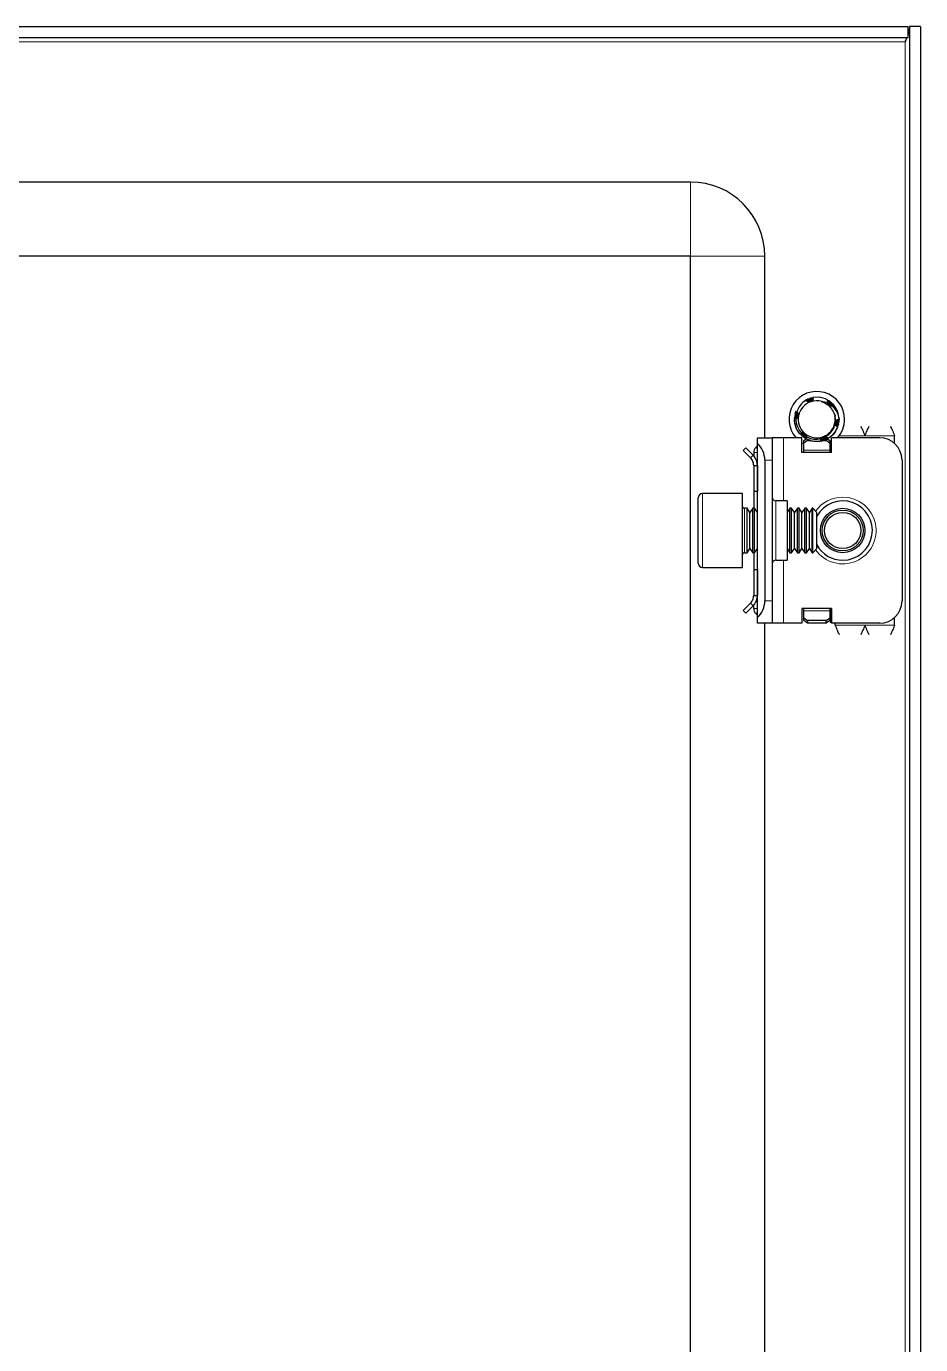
# Model space of a CAD drawing. Header units: millimetres. Extents: x 254 to 1192, y -979 to 1409.
# Drawn here: x 1071.4 to 1191.9, y 1116.2 to 1294 of the extents above; entities that cross this region are included whole.
import ezdxf

# ---------------------------------------------------------------- set-up
doc = ezdxf.new("R2010")
doc.units = ezdxf.units.MM

msp = doc.modelspace()

# ---------------------------------------------------------------- linework, layer by layer
at = {"color": 7, "linetype": 'Continuous', "lineweight": 25}
for p, q in [((947.63, 1294.05), (1190.23, 1294.05)), ((1190.23, 1292.55), (1190.23, 1294.05)), ((1191.93, 1294.05), (1190.43, 1294.05)), ((1190.43, 1294.05), (1190.43, -866.95)), ((1191.93, 1294.05), (1191.93, -866.95)), ((947.63, 1292.55), (1190.23, 1292.55)), ((1190.07, 1292.55), (1189.83, 1291.95)), ((1160.93, 1273.05), (976.93, 1273.05)), ((1160.93, 1263.05), (976.93, 1263.05)), ((1160.93, -835.95), (1160.93, 1263.05)), ((1170.93, 1238.55), (1170.93, 1263.05)), ((1176.31, 1243.57), (1176.51, 1243.69)), ((1176.48, 1243.68), (1176.44, 1243.65)), ((1176.49, 1243.61), (1176.44, 1243.65)), ((1176.48, 1243.68), (1176.71, 1243.76)), ((1176.67, 1243.77), (1176.62, 1243.75)), ((1176.86, 1243.85), (1176.81, 1243.83)), ((1177.05, 1243.92), (1177, 1243.9)), ((1177.24, 1243.97), (1177.19, 1243.96)), ((1178.13, 1244.04), (1177.38, 1243.97)), ((1179.63, 1243.52), (1179.58, 1243.55)), ((1179.79, 1243.4), (1179.75, 1243.43)), ((1179.95, 1243.27), (1179.91, 1243.3)), ((1180.09, 1243.13), (1180.06, 1243.16)), ((1180.09, 1243.13), (1180.21, 1242.99)), ((1180.2, 1243.01), (1180.19, 1243.02)), ((1174.93, 1241.14), (1174.96, 1241.4)), ((1174.93, 1240.94), (1174.96, 1241.18)), ((1174.93, 1241.14), (1174.93, 1241.09)), ((1174.95, 1241.35), (1174.94, 1241.3)), ((1174.97, 1241.55), (1174.97, 1241.5)), ((1175.01, 1241.75), (1175, 1241.71)), ((1175.01, 1241.75), (1175.09, 1241.99)), ((1175.07, 1241.94), (1175.05, 1241.9)), ((1180.22, 1241.92), (1180.39, 1241.51)), ((1174.93, 1240.94), (1174.93, 1240.89)), ((1174.95, 1240.74), (1174.95, 1240.69)), ((1174.97, 1240.55), (1174.98, 1240.5)), ((1175.01, 1240.36), (1175.02, 1240.32)), ((1175.06, 1240.19), (1175.07, 1240.14)), ((1175.12, 1240.01), (1175.12, 1240)), ((1180.7, 1239.93), (1180.6, 1239.74)), ((1180.71, 1239.93), (1180.61, 1239.75)), ((1180.77, 1240.07), (1180.78, 1240.11)), ((1180.82, 1240.25), (1180.83, 1240.29)), ((1180.92, 1240.85), (1180.86, 1240.54)), ((1180.87, 1240.44), (1180.88, 1240.49)), ((1180.9, 1240.65), (1180.91, 1240.7)), ((1180.92, 1240.85), (1180.93, 1240.9)), ((1180.93, 1241.05), (1180.93, 1241.05)), ((1169.93, 1238.55), (1171.93, 1238.55)), ((1169.93, 1237.78), (1169.93, 1238.55)), ((1169.93, 1214.31), (1169.93, 1237.78)), ((1171.93, 1238.55), (1171.93, 1235.55)), ((1173.43, 1238.55), (1171.93, 1238.55)), ((1175.93, 1238.55), (1173.43, 1238.55)), ((1175.7, 1239.04), (1175.73, 1239)), ((1175.84, 1238.9), (1175.87, 1238.87)), ((1175.93, 1236.55), (1175.93, 1238.55)), ((1176.18, 1237.73), (1175.93, 1237.88)), ((1176.15, 1238.63), (1175.94, 1238.82)), ((1175.99, 1238.76), (1176.03, 1238.73)), ((1176.15, 1238.63), (1176.19, 1238.6)), ((1176.18, 1238.17), (1176.52, 1238.41)), ((1176.68, 1238.17), (1176.18, 1237.82)), ((1176.18, 1237.82), (1176.18, 1238.17)), ((1176.18, 1236.9), (1176.18, 1237.82)), ((1176.32, 1238.52), (1176.36, 1238.49)), ((1176.5, 1238.41), (1176.36, 1238.53)), ((1176.5, 1238.41), (1176.5, 1238.52)), ((1176.5, 1238.41), (1176.54, 1238.39)), ((1176.68, 1238.17), (1177.08, 1238.17)), ((1177.03, 1238.23), (1176.82, 1238.26)), ((1177.03, 1238.19), (1176.83, 1238.29)), ((1176.85, 1238.25), (1176.9, 1238.23)), ((1177.03, 1238.19), (1177.08, 1238.17)), ((1177.21, 1238.14), (1177.25, 1238.13)), ((1178.53, 1238.11), (1178.57, 1238.12)), ((1178.77, 1238.17), (1179.18, 1238.17)), ((1179.68, 1237.82), (1179.18, 1238.17)), ((1179.27, 1238.46), (1179.68, 1238.17)), ((1179.68, 1238.17), (1179.68, 1237.82)), ((1179.68, 1237.82), (1179.68, 1236.9)), ((1179.93, 1237.88), (1179.73, 1237.76)), ((1179.73, 1237.76), (1179.73, 1236.55)), ((1179.93, 1236.55), (1179.93, 1238.55)), ((1186.43, 1238.55), (1179.93, 1238.55)), ((1180.17, 1239.12), (1180.05, 1238.93)), ((1188.43, 1237.78), (1188.43, 1238.8)), ((1168.37, 1237.19), (1168.02, 1236.83)), ((1168.99, 1235.86), (1168.02, 1236.83)), ((1169.34, 1236.21), (1168.37, 1237.19)), ((1168.99, 1235.86), (1169.34, 1236.21)), ((1169.43, 1236.55), (1169.43, 1236.15)), ((1169.72, 1237.26), (1169.93, 1237.46)), ((1179.93, 1236.55), (1175.93, 1236.55)), ((1176.18, 1236.55), (1176.18, 1236.9)), ((1179.68, 1236.9), (1179.68, 1236.55)), ((1169.43, 1234.8), (1169.93, 1234.8)), ((1169.43, 1234.8), (1169.43, 1231.3)), ((1169.93, 1234.8), (1169.93, 1231.3)), ((1170.93, 1235.55), (1170.93, 1216.55)), ((1171.93, 1235.55), (1171.93, 1216.55)), ((1189.43, 1235.55), (1189.43, 1216.55)), ((1167.93, 1231.05), (1162.53, 1231.05)), ((1167.93, 1221.05), (1167.93, 1231.05)), ((1169.93, 1231.3), (1169.43, 1231.3)), ((1169.43, 1231.3), (1169.43, 1229.05)), ((1161.93, 1221.65), (1161.93, 1230.45)), ((1168.54, 1229.05), (1168.18, 1229.05)), ((1168.93, 1228.49), (1168.54, 1229.05)), ((1168.54, 1228.58), (1168.54, 1229.05)), ((1169.32, 1229.05), (1168.93, 1228.49)), ((1169.54, 1229.05), (1169.32, 1229.05)), ((1169.32, 1228.58), (1169.32, 1229.05)), ((1169.93, 1228.49), (1169.54, 1229.05)), ((1169.54, 1228.58), (1169.54, 1229.05)), ((1173.93, 1230.05), (1172.43, 1230.05)), ((1173.93, 1230.05), (1173.93, 1222.05)), ((1174.32, 1229.05), (1173.93, 1228.49)), ((1174.54, 1229.05), (1174.32, 1229.05)), ((1174.32, 1228.58), (1174.32, 1229.05)), ((1174.93, 1228.49), (1174.54, 1229.05)), ((1174.54, 1228.58), (1174.54, 1229.05)), ((1175.32, 1229.05), (1174.93, 1228.49)), ((1175.54, 1229.05), (1175.32, 1229.05)), ((1175.32, 1228.58), (1175.32, 1229.05)), ((1175.93, 1228.49), (1175.54, 1229.05)), ((1175.54, 1228.58), (1175.54, 1229.05)), ((1176.32, 1229.05), (1175.93, 1228.49)), ((1176.54, 1229.05), (1176.32, 1229.05)), ((1176.32, 1228.58), (1176.32, 1229.05)), ((1176.93, 1228.49), (1176.54, 1229.05)), ((1176.54, 1228.58), (1176.54, 1229.05)), ((1177.32, 1229.05), (1176.93, 1228.49)), ((1177.38, 1229.05), (1177.32, 1229.05)), ((1177.32, 1228.58), (1177.32, 1229.05)), ((1177.93, 1228.49), (1177.38, 1229.05)), ((1177.38, 1223.05), (1177.38, 1229.05)), ((1168.54, 1223.05), (1168.54, 1228.58)), ((1168.93, 1228.11), (1168.93, 1228.49)), ((1168.93, 1223.6), (1168.93, 1228.11)), ((1169.32, 1223.05), (1169.32, 1228.58)), ((1169.54, 1223.05), (1169.54, 1228.58)), ((1174.32, 1223.05), (1174.32, 1228.58)), ((1174.54, 1223.05), (1174.54, 1228.58)), ((1174.93, 1228.11), (1174.93, 1228.49)), ((1174.93, 1223.6), (1174.93, 1228.11)), ((1175.32, 1223.05), (1175.32, 1228.58)), ((1175.54, 1223.05), (1175.54, 1228.58)), ((1175.93, 1228.11), (1175.93, 1228.49)), ((1175.93, 1223.6), (1175.93, 1228.11)), ((1176.32, 1223.05), (1176.32, 1228.58)), ((1176.54, 1223.05), (1176.54, 1228.58)), ((1176.93, 1228.11), (1176.93, 1228.49)), ((1176.93, 1223.6), (1176.93, 1228.11)), ((1177.32, 1223.05), (1177.32, 1228.58)), ((1177.93, 1223.6), (1177.93, 1228.49)), ((1168.54, 1223.05), (1168.93, 1223.6)), ((1168.93, 1223.6), (1169.32, 1223.05)), ((1169.54, 1223.05), (1169.93, 1223.6)), ((1173.93, 1223.6), (1174.32, 1223.05)), ((1174.54, 1223.05), (1174.93, 1223.6)), ((1174.93, 1223.6), (1175.32, 1223.05)), ((1175.54, 1223.05), (1175.93, 1223.6)), ((1175.93, 1223.6), (1176.32, 1223.05)), ((1176.54, 1223.05), (1176.93, 1223.6)), ((1176.93, 1223.6), (1177.32, 1223.05)), ((1177.38, 1223.05), (1177.93, 1223.6)), ((1168.18, 1223.05), (1168.54, 1223.05)), ((1169.32, 1223.05), (1169.54, 1223.05)), ((1169.43, 1223.05), (1169.43, 1220.8)), ((1172.43, 1222.05), (1173.93, 1222.05)), ((1174.32, 1223.05), (1174.54, 1223.05)), ((1175.32, 1223.05), (1175.54, 1223.05)), ((1176.32, 1223.05), (1176.54, 1223.05)), ((1177.32, 1223.05), (1177.38, 1223.05)), ((1162.53, 1221.05), (1167.93, 1221.05)), ((1169.43, 1220.8), (1169.93, 1220.8)), ((1169.43, 1220.8), (1169.43, 1217.3)), ((1169.93, 1220.8), (1169.93, 1217.3)), ((1168.99, 1216.24), (1168.02, 1215.26)), ((1168.99, 1216.24), (1169.34, 1215.88)), ((1169.43, 1217.3), (1169.93, 1217.3)), ((1171.93, 1216.55), (1171.93, 1213.55)), ((1168.37, 1214.91), (1168.02, 1215.26)), ((1169.34, 1215.88), (1168.37, 1214.91)), ((1169.43, 1215.55), (1169.43, 1216.01)), ((1169.93, 1214.63), (1169.72, 1214.84)), ((1179.93, 1215.55), (1175.93, 1215.55)), ((1175.93, 1215.55), (1175.93, 1213.55)), ((1176.18, 1215.2), (1176.18, 1215.55)), ((1176.18, 1214.28), (1176.18, 1215.2)), ((1179.68, 1215.55), (1179.68, 1215.2)), ((1179.68, 1215.2), (1179.68, 1214.28)), ((1179.73, 1215.55), (1179.73, 1213.67)), ((1179.93, 1215.55), (1179.93, 1213.55)), ((1169.93, 1213.55), (1169.93, 1214.31)), ((1171.93, 1213.55), (1169.93, 1213.55)), ((1170.93, 538.55), (1170.93, 1213.55)), ((1173.43, 1213.55), (1171.93, 1213.55)), ((1175.93, 1213.55), (1173.43, 1213.55)), ((1176.18, 1214.28), (1176.68, 1213.93)), ((1176.18, 1213.93), (1176.18, 1214.28)), ((1176.68, 1213.57), (1176.18, 1213.93)), ((1179.18, 1213.93), (1176.68, 1213.93)), ((1176.68, 1213.93), (1176.68, 1213.57)), ((1179.18, 1213.57), (1176.68, 1213.57)), ((1179.18, 1213.93), (1179.68, 1214.28)), ((1179.18, 1213.57), (1179.18, 1213.93)), ((1179.68, 1213.93), (1179.18, 1213.57)), ((1179.68, 1214.28), (1179.68, 1213.93)), ((1179.73, 1213.67), (1179.93, 1213.67)), ((1186.43, 1213.55), (1179.93, 1213.55)), ((1180.43, 1213.3), (1180.43, 1213.55)), ((1188.43, 1213.3), (1188.43, 1214.31))]:
    msp.add_line(p, q, dxfattribs=at)
at = {"color": 8, "linetype": 'Continuous', "lineweight": 18}
for p, q in [((948.03, 1291.95), (1189.83, 1291.95)), ((1189.83, 1291.95), (1189.83, -864.85)), ((1160.93, 1263.05), (1160.93, 1273.05)), ((1160.93, 1263.05), (1170.93, 1263.05)), ((1173.43, 1238.55), (1173.43, 1230.05)), ((1180.93, 1238.8), (1184.43, 1238.8)), ((1188.43, 1238.8), (1184.43, 1238.8)), ((1169.93, 1236.55), (1169.43, 1236.55)), ((1169.93, 1237.05), (1169.72, 1237.26)), ((1179.68, 1236.9), (1176.18, 1236.9)), ((1171.93, 1235.55), (1170.93, 1235.55)), ((1162.53, 1231.05), (1162.53, 1221.05)), ((1168.18, 1229.05), (1168.18, 1224.43)), ((1172.43, 1230.05), (1172.43, 1222.05)), ((1168.18, 1224.43), (1168.18, 1223.05)), ((1173.43, 1222.05), (1173.43, 1213.55)), ((1170.93, 1216.55), (1171.93, 1216.55)), ((1169.93, 1215.55), (1169.43, 1215.55)), ((1169.93, 1215.05), (1169.72, 1214.84)), ((1176.18, 1215.2), (1179.68, 1215.2)), ((1184.43, 1213.3), (1180.43, 1213.3)), ((1188.43, 1213.3), (1184.43, 1213.3))]:
    msp.add_line(p, q, dxfattribs=at)
at = {"color": 7, "linetype": 'Continuous', "lineweight": 25}
for radius in [3, 2.76, 2.45]:
    msp.add_circle((1181.43, 1226.05), radius, dxfattribs=at)
for centre, radius, start, end in [((1160.93, 1263.05), 10, 0, 90), ((1177.93, 1241.05), 3.75, 0, 221.8103), ((1177.93, 1241.05), 2.5, 108.5944, 168.5944), ((1177.93, 1241.05), 2.5, 75.8881, 108.5944), ((1177.93, 1241.05), 3, 59.9286, 86.2193), ((1177.93, 1241.05), 3, 360, 40.7437), ((1177.93, 1241.05), 2.5, 168.5944, 228.5944), ((1177.93, 1241.05), 2.5, 348.5944, 10.5165), ((1177.93, 1241.05), 2.5, 288.5944, 348.5944), ((1177.93, 1241.05), 3.75, 318.1897, 0), ((1167.93, 1235.55), 3, 360, 48.1897), ((1177.93, 1241.05), 2.5, 228.5944, 288.5944), ((1186.43, 1235.55), 3, 360, 90), ((1170.43, 1236.55), 1, 135, 180), ((1162.53, 1230.45), 0.6, 90, 180), ((1172.43, 1230.55), 0.5, 180, 270), ((1168.18, 1229.3), 0.25, 180, 270), ((1181.43, 1226.05), 4, 270, 151.045), ((1181.43, 1226.05), 4, 208.955, 270), ((1162.53, 1221.65), 0.6, 180, 270), ((1168.18, 1222.8), 0.25, 90, 180), ((1172.43, 1221.55), 0.5, 90, 180), ((1167.93, 1216.55), 3, 311.8103, 360), ((1186.43, 1216.55), 3, 270, 360), ((1170.43, 1215.55), 1, 180, 225)]:
    msp.add_arc(centre, radius, start, end, dxfattribs=at)
at = {"color": 8, "linetype": 'Continuous', "lineweight": 18}
for start, end in [(215.4622, 90), (90, 144.5378)]:
    msp.add_arc((1181.43, 1226.05), 4.5, start, end, dxfattribs=at)
at = {"color": 7, "linetype": 'Continuous', "lineweight": 25}
for points, knots in [([(1190.43, 1294.05), (1190.42, 1293.87), (1190.4, 1293.5), (1190.31, 1293.13), (1190.23, 1292.94), (1190.23, 1292.93)], [0, 0, 0, 0, 0.48755, 0.97507, 1, 1, 1, 1]), ([(1176.47, 1243.6), (1176.39, 1243.55), (1176.05, 1243.32), (1175.56, 1242.81), (1175.33, 1242.26), (1175.23, 1242.02)], [0, 0, 0, 0, 0.128781, 0.613629, 1, 1, 1, 1]), ([(1177.13, 1243.42), (1177.12, 1243.41), (1177.07, 1243.4), (1176.99, 1243.39), (1176.9, 1243.39), (1176.81, 1243.4), (1176.72, 1243.43), (1176.64, 1243.46), (1176.56, 1243.51), (1176.51, 1243.56), (1176.48, 1243.59), (1176.47, 1243.6)], [0, 0, 0, 0, 0.04296, 0.1733, 0.274263, 0.401081, 0.527716, 0.654259, 0.780759, 0.936852, 1, 1, 1, 1]), ([(1176.48, 1243.68), (1176.51, 1243.66), (1176.57, 1243.62), (1176.64, 1243.55), (1176.68, 1243.49), (1176.7, 1243.45), (1176.7, 1243.43)], [0, 0, 0, 0, 0.319514, 0.608493, 0.891527, 1, 1, 1, 1]), ([(1176.78, 1243.41), (1176.78, 1243.41), (1176.78, 1243.45), (1176.76, 1243.51), (1176.73, 1243.6), (1176.68, 1243.68), (1176.64, 1243.73), (1176.62, 1243.75)], [0, 0, 0, 0, 0.00279, 0.269575, 0.536371, 0.765499, 1, 1, 1, 1]), ([(1176.67, 1243.77), (1176.69, 1243.75), (1176.75, 1243.71), (1176.81, 1243.63), (1176.85, 1243.55), (1176.88, 1243.47), (1176.88, 1243.42), (1176.89, 1243.39)], [0, 0, 0, 0, 0.234253, 0.442787, 0.646465, 0.841043, 1, 1, 1, 1]), ([(1176.92, 1243.39), (1176.92, 1243.42), (1176.93, 1243.48), (1176.92, 1243.58), (1176.9, 1243.67), (1176.86, 1243.76), (1176.83, 1243.81), (1176.81, 1243.83)], [0, 0, 0, 0, 0.181695, 0.396783, 0.61186, 0.803681, 1, 1, 1, 1]), ([(1176.86, 1243.85), (1176.88, 1243.83), (1176.93, 1243.78), (1176.98, 1243.7), (1177.02, 1243.61), (1177.03, 1243.53), (1177.03, 1243.46), (1177.02, 1243.41), (1177.02, 1243.39)], [0, 0, 0, 0, 0.208724, 0.39105, 0.568219, 0.73683, 0.894853, 1, 1, 1, 1]), ([(1177.04, 1243.4), (1177.04, 1243.41), (1177.06, 1243.44), (1177.08, 1243.52), (1177.09, 1243.62), (1177.08, 1243.72), (1177.05, 1243.81), (1177.02, 1243.87), (1177, 1243.9)], [0, 0, 0, 0, 0.0433877, 0.2328804, 0.4222739, 0.6116319, 0.8032794, 1, 1, 1, 1]), ([(1177.05, 1243.92), (1177.07, 1243.89), (1177.11, 1243.84), (1177.15, 1243.75), (1177.17, 1243.67), (1177.17, 1243.58), (1177.16, 1243.51), (1177.15, 1243.45), (1177.13, 1243.42), (1177.12, 1243.42)], [0, 0, 0, 0, 0.198483, 0.367712, 0.531083, 0.685778, 0.830503, 0.965152, 1, 1, 1, 1]), ([(1177.38, 1243.97), (1177.39, 1243.95), (1177.41, 1243.91), (1177.43, 1243.83), (1177.43, 1243.75), (1177.41, 1243.68), (1177.37, 1243.59), (1177.31, 1243.51), (1177.22, 1243.45), (1177.16, 1243.43), (1177.13, 1243.42)], [0, 0, 0, 0, 0.098631, 0.238541, 0.378532, 0.49895, 0.601027, 0.777401, 0.9101, 1, 1, 1, 1]), ([(1177.15, 1243.44), (1177.16, 1243.46), (1177.19, 1243.51), (1177.22, 1243.59), (1177.24, 1243.69), (1177.24, 1243.82), (1177.21, 1243.91), (1177.19, 1243.96)], [0, 0, 0, 0, 0.13286, 0.29106, 0.491007, 0.69089, 1, 1, 1, 1]), ([(1177.24, 1243.97), (1177.25, 1243.94), (1177.28, 1243.89), (1177.31, 1243.81), (1177.32, 1243.72), (1177.31, 1243.64), (1177.28, 1243.55), (1177.24, 1243.49), (1177.21, 1243.45)], [0, 0, 0, 0, 0.16279, 0.324686, 0.479688, 0.626058, 0.76302, 1, 1, 1, 1]), ([(1177.23, 1243.47), (1177.24, 1243.47), (1177.27, 1243.5), (1177.3, 1243.56), (1177.35, 1243.63), (1177.38, 1243.73), (1177.39, 1243.82), (1177.39, 1243.9), (1177.39, 1243.95), (1177.38, 1243.97)], [0, 0, 0, 0, 0.036757, 0.196192, 0.355485, 0.51469, 0.719746, 0.882005, 1, 1, 1, 1]), ([(1178.54, 1243.47), (1178.82, 1243.42), (1179.12, 1243.37), (1179.39, 1243.24), (1179.4, 1243.24)], [0, 0, 0, 0, 0.965671, 1, 1, 1, 1]), ([(1178.54, 1243.47), (1178.63, 1243.44), (1178.77, 1243.38), (1178.9, 1243.31), (1178.94, 1243.28)], [0, 0, 0, 0, 0.681733, 1, 1, 1, 1]), ([(1178.94, 1243.28), (1179.01, 1243.25), (1179.33, 1243.09), (1179.85, 1242.67), (1180.09, 1242.17), (1180.22, 1241.92)], [0, 0, 0, 0, 0.130652, 0.560007, 1, 1, 1, 1]), ([(1179.4, 1243.24), (1179.39, 1243.25), (1179.38, 1243.3), (1179.37, 1243.37), (1179.38, 1243.46), (1179.39, 1243.56), (1179.42, 1243.62), (1179.43, 1243.65)], [0, 0, 0, 0, 0.113604, 0.31095, 0.508229, 0.75166, 1, 1, 1, 1]), ([(1179.45, 1243.63), (1179.45, 1243.6), (1179.45, 1243.53), (1179.42, 1243.43), (1179.4, 1243.37), (1179.38, 1243.35), (1179.38, 1243.35)], [0, 0, 0, 0, 0.357139, 0.680979, 0.998183, 1, 1, 1, 1]), ([(1179.39, 1243.26), (1179.41, 1243.28), (1179.46, 1243.32), (1179.51, 1243.39), (1179.56, 1243.47), (1179.58, 1243.52), (1179.58, 1243.55)], [0, 0, 0, 0, 0.228254, 0.510351, 0.752319, 1, 1, 1, 1]), ([(1180, 1242.83), (1179.98, 1242.83), (1179.94, 1242.81), (1179.85, 1242.81), (1179.75, 1242.82), (1179.66, 1242.86), (1179.59, 1242.91), (1179.5, 1242.99), (1179.43, 1243.11), (1179.41, 1243.2), (1179.4, 1243.24)], [0, 0, 0, 0, 0.073646, 0.169563, 0.351373, 0.438893, 0.519676, 0.682906, 0.8512, 1, 1, 1, 1]), ([(1179.63, 1243.52), (1179.62, 1243.49), (1179.61, 1243.42), (1179.58, 1243.33), (1179.53, 1243.25), (1179.48, 1243.19), (1179.44, 1243.16), (1179.42, 1243.15)], [0, 0, 0, 0, 0.240212, 0.454711, 0.664287, 0.864517, 1, 1, 1, 1]), ([(1179.44, 1243.11), (1179.46, 1243.12), (1179.52, 1243.15), (1179.6, 1243.2), (1179.67, 1243.27), (1179.72, 1243.35), (1179.74, 1243.4), (1179.75, 1243.43)], [0, 0, 0, 0, 0.172104, 0.391099, 0.610089, 0.802801, 1, 1, 1, 1]), ([(1179.79, 1243.4), (1179.78, 1243.37), (1179.77, 1243.3), (1179.73, 1243.21), (1179.67, 1243.14), (1179.61, 1243.09), (1179.55, 1243.05), (1179.5, 1243.03), (1179.49, 1243.03)], [0, 0, 0, 0, 0.209239, 0.392702, 0.571062, 0.740844, 0.899958, 1, 1, 1, 1]), ([(1179.5, 1243.01), (1179.51, 1243.01), (1179.55, 1243.01), (1179.63, 1243.04), (1179.72, 1243.09), (1179.8, 1243.15), (1179.86, 1243.22), (1179.9, 1243.27), (1179.91, 1243.3)], [0, 0, 0, 0, 0.0505, 0.241124, 0.431653, 0.622154, 0.808692, 1, 1, 1, 1]), ([(1179.95, 1243.27), (1179.94, 1243.23), (1179.91, 1243.17), (1179.86, 1243.09), (1179.8, 1243.03), (1179.73, 1242.99), (1179.65, 1242.96), (1179.6, 1242.94), (1179.57, 1242.94), (1179.56, 1242.94)], [0, 0, 0, 0, 0.198035, 0.367663, 0.531495, 0.686664, 0.831818, 0.981917, 1, 1, 1, 1]), ([(1179.58, 1242.93), (1179.58, 1242.93), (1179.62, 1242.93), (1179.68, 1242.93), (1179.77, 1242.95), (1179.85, 1242.99), (1179.93, 1243.03), (1180, 1243.09), (1180.04, 1243.14), (1180.06, 1243.16)], [0, 0, 0, 0, 0.018281, 0.175639, 0.332896, 0.490097, 0.647274, 0.821632, 1, 1, 1, 1]), ([(1180.09, 1243.13), (1180.08, 1243.1), (1180.05, 1243.05), (1179.99, 1242.99), (1179.92, 1242.94), (1179.85, 1242.9), (1179.78, 1242.88), (1179.7, 1242.87), (1179.65, 1242.88), (1179.63, 1242.89)], [0, 0, 0, 0, 0.159446, 0.318034, 0.469983, 0.61348, 0.747649, 0.872856, 1, 1, 1, 1]), ([(1179.64, 1242.88), (1179.67, 1242.87), (1179.73, 1242.86), (1179.81, 1242.86), (1179.89, 1242.87), (1179.97, 1242.89), (1180.08, 1242.93), (1180.15, 1242.99), (1180.19, 1243.02)], [0, 0, 0, 0, 0.149407, 0.278563, 0.407661, 0.536722, 0.727045, 1, 1, 1, 1]), ([(1180.2, 1243.01), (1180.19, 1242.98), (1180.15, 1242.93), (1180.09, 1242.88), (1180.04, 1242.85), (1180, 1242.83), (1180, 1242.83)], [0, 0, 0, 0, 0.315056, 0.630194, 0.945514, 1, 1, 1, 1]), ([(1174.93, 1241.14), (1174.96, 1241.16), (1175.03, 1241.19), (1175.12, 1241.21), (1175.21, 1241.22), (1175.26, 1241.21), (1175.28, 1241.2)], [0, 0, 0, 0, 0.293779, 0.558982, 0.818494, 1, 1, 1, 1]), ([(1175.16, 1241.12), (1175.14, 1241.12), (1175.09, 1241.13), (1175.01, 1241.12), (1174.96, 1241.1), (1174.93, 1241.09)], [0, 0, 0, 0, 0.236131, 0.613435, 1, 1, 1, 1]), ([(1175.33, 1241.25), (1175.32, 1241.25), (1175.28, 1241.27), (1175.21, 1241.3), (1175.12, 1241.32), (1175.03, 1241.32), (1174.97, 1241.31), (1174.94, 1241.3)], [0, 0, 0, 0, 0.050156, 0.304513, 0.55888, 0.776903, 1, 1, 1, 1]), ([(1174.95, 1241.35), (1174.98, 1241.36), (1175.04, 1241.39), (1175.14, 1241.4), (1175.23, 1241.4), (1175.31, 1241.37), (1175.37, 1241.36), (1175.39, 1241.34), (1175.39, 1241.34)], [0, 0, 0, 0, 0.227908, 0.430276, 0.627707, 0.816134, 0.99284, 1, 1, 1, 1]), ([(1174.97, 1241.55), (1175.01, 1241.56), (1175.07, 1241.58), (1175.17, 1241.58), (1175.26, 1241.57), (1175.34, 1241.54), (1175.4, 1241.5), (1175.44, 1241.46), (1175.45, 1241.45)], [0, 0, 0, 0, 0.205811, 0.38496, 0.558827, 0.724121, 0.878934, 1, 1, 1, 1]), ([(1175.41, 1241.36), (1175.38, 1241.38), (1175.33, 1241.43), (1175.24, 1241.47), (1175.15, 1241.5), (1175.06, 1241.51), (1175, 1241.51), (1174.97, 1241.5)], [0, 0, 0, 0, 0.19243, 0.403622, 0.614801, 0.805152, 1, 1, 1, 1]), ([(1175.44, 1241.5), (1175.41, 1241.52), (1175.37, 1241.57), (1175.29, 1241.63), (1175.2, 1241.67), (1175.11, 1241.7), (1175.04, 1241.7), (1175, 1241.71)], [0, 0, 0, 0, 0.183111, 0.381533, 0.579913, 0.787111, 1, 1, 1, 1]), ([(1175.01, 1241.75), (1175.05, 1241.76), (1175.12, 1241.76), (1175.21, 1241.75), (1175.29, 1241.72), (1175.36, 1241.68), (1175.42, 1241.64), (1175.45, 1241.6), (1175.47, 1241.58)], [0, 0, 0, 0, 0.207037, 0.38272, 0.55212, 0.712365, 0.86221, 1, 1, 1, 1]), ([(1175.47, 1241.59), (1175.46, 1241.61), (1175.44, 1241.65), (1175.39, 1241.72), (1175.31, 1241.79), (1175.23, 1241.84), (1175.14, 1241.88), (1175.08, 1241.89), (1175.05, 1241.9)], [0, 0, 0, 0, 0.112687, 0.266978, 0.464332, 0.661607, 0.829157, 1, 1, 1, 1]), ([(1175.06, 1241.88), (1175.06, 1241.9), (1175.08, 1242.02), (1175.13, 1242.12), (1175.17, 1242.2)], [0, 0, 0, 0, 0.218168, 1, 1, 1, 1]), ([(1175.07, 1241.94), (1175.1, 1241.94), (1175.15, 1241.94), (1175.24, 1241.91), (1175.31, 1241.88), (1175.38, 1241.83), (1175.43, 1241.77), (1175.46, 1241.71), (1175.49, 1241.67), (1175.49, 1241.64), (1175.49, 1241.64)], [0, 0, 0, 0, 0.159812, 0.318711, 0.470648, 0.614013, 0.748131, 0.873387, 0.991083, 1, 1, 1, 1]), ([(1175.48, 1241.54), (1175.47, 1241.51), (1175.45, 1241.44), (1175.4, 1241.34), (1175.33, 1241.25), (1175.26, 1241.19), (1175.19, 1241.14), (1175.14, 1241.1), (1175.1, 1241.09), (1175.09, 1241.09)], [0, 0, 0, 0, 0.125166, 0.336769, 0.488675, 0.640371, 0.791962, 0.943503, 1, 1, 1, 1]), ([(1175.23, 1242.02), (1175.23, 1242.02), (1175.26, 1242.01), (1175.32, 1241.98), (1175.38, 1241.93), (1175.42, 1241.88), (1175.46, 1241.8), (1175.49, 1241.7), (1175.49, 1241.6), (1175.48, 1241.55), (1175.48, 1241.54)], [0, 0, 0, 0, 0.022761, 0.192243, 0.346896, 0.477535, 0.588677, 0.783334, 0.968624, 1, 1, 1, 1]), ([(1175.5, 1241.61), (1175.49, 1241.65), (1175.48, 1241.71), (1175.44, 1241.79), (1175.39, 1241.87), (1175.33, 1241.94), (1175.28, 1241.98), (1175.24, 1242.01), (1175.23, 1242.02)], [0, 0, 0, 0, 0.182737, 0.363423, 0.543947, 0.724373, 0.904747, 1, 1, 1, 1]), ([(1180, 1242.83), (1180.03, 1242.81), (1180.27, 1242.58), (1180.62, 1242.12), (1180.86, 1241.51), (1180.91, 1241.17), (1180.93, 1241.05)], [0, 0, 0, 0, 0.050685, 0.485619, 0.826643, 1, 1, 1, 1]), ([(1180.44, 1240.72), (1180.45, 1240.82), (1180.46, 1241.09), (1180.42, 1241.35), (1180.39, 1241.51)], [0, 0, 0, 0, 0.408521, 1, 1, 1, 1]), ([(1175.7, 1239.04), (1175.58, 1239.19), (1175.3, 1239.54), (1175.01, 1240.2), (1174.96, 1240.71), (1174.93, 1240.96)], [0, 0, 0, 0, 0.274163, 0.639603, 1, 1, 1, 1]), ([(1175.04, 1240.3), (1175.02, 1240.35), (1174.96, 1240.5), (1174.95, 1240.66), (1174.94, 1240.78)], [0, 0, 0, 0, 0.28291, 1, 1, 1, 1]), ([(1175.19, 1239.82), (1175.19, 1239.83), (1175.12, 1239.94), (1175.08, 1240.08), (1175.05, 1240.21)], [0, 0, 0, 0, 0.025928, 1, 1, 1, 1]), ([(1175.09, 1241.09), (1175.1, 1241.01), (1175.12, 1240.62), (1175.29, 1239.95), (1175.66, 1239.47), (1175.83, 1239.25)], [0, 0, 0, 0, 0.108003, 0.585763, 1, 1, 1, 1]), ([(1175.62, 1239.17), (1175.58, 1239.21), (1175.44, 1239.34), (1175.35, 1239.51), (1175.28, 1239.64)], [0, 0, 0, 0, 0.288707, 1, 1, 1, 1]), ([(1179.09, 1238.69), (1179.15, 1238.72), (1179.48, 1238.91), (1179.97, 1239.38), (1180.28, 1239.96), (1180.37, 1240.3), (1180.38, 1240.36)], [0, 0, 0, 0, 0.104785, 0.513079, 0.918136, 1, 1, 1, 1]), ([(1180.77, 1240.07), (1180.56, 1239.64), (1180.24, 1239), (1179.65, 1238.6), (1179.45, 1238.46)], [0, 0, 0, 0, 0.657042, 1, 1, 1, 1]), ([(1180.48, 1239.53), (1180.46, 1239.48), (1180.36, 1239.18), (1180.11, 1238.97), (1179.91, 1238.79)], [0, 0, 0, 0, 0.171865, 1, 1, 1, 1]), ([(1180.56, 1239.66), (1180.53, 1239.59), (1180.45, 1239.38), (1180.29, 1239.22), (1180.18, 1239.11)], [0, 0, 0, 0, 0.333789, 1, 1, 1, 1]), ([(1180.38, 1240.36), (1180.38, 1240.39), (1180.37, 1240.46), (1180.38, 1240.52), (1180.38, 1240.55)], [0, 0, 0, 0, 0.544473, 1, 1, 1, 1]), ([(1180.82, 1240.25), (1180.79, 1240.25), (1180.73, 1240.25), (1180.64, 1240.26), (1180.57, 1240.29), (1180.5, 1240.34), (1180.44, 1240.39), (1180.4, 1240.44), (1180.38, 1240.48), (1180.37, 1240.5)], [0, 0, 0, 0, 0.165667, 0.330522, 0.488809, 0.638525, 0.778629, 0.909213, 1, 1, 1, 1]), ([(1180.77, 1240.07), (1180.74, 1240.07), (1180.68, 1240.08), (1180.6, 1240.11), (1180.53, 1240.15), (1180.47, 1240.2), (1180.43, 1240.26), (1180.4, 1240.33), (1180.37, 1240.38), (1180.37, 1240.42), (1180.37, 1240.43)], [0, 0, 0, 0, 0.154027, 0.307095, 0.452862, 0.590123, 0.718565, 0.838856, 0.95247, 1, 1, 1, 1]), ([(1180.38, 1240.55), (1180.38, 1240.56), (1180.39, 1240.61), (1180.41, 1240.66), (1180.43, 1240.71), (1180.44, 1240.72)], [0, 0, 0, 0, 0.157682, 0.8030401, 1, 1, 1, 1]), ([(1180.4, 1240.55), (1180.42, 1240.53), (1180.45, 1240.49), (1180.51, 1240.43), (1180.58, 1240.38), (1180.66, 1240.33), (1180.75, 1240.31), (1180.8, 1240.3), (1180.83, 1240.29)], [0, 0, 0, 0, 0.1372662, 0.3079499, 0.478578, 0.6491848, 0.8228334, 1, 1, 1, 1]), ([(1180.4, 1240.41), (1180.41, 1240.4), (1180.43, 1240.36), (1180.48, 1240.29), (1180.55, 1240.22), (1180.63, 1240.17), (1180.7, 1240.13), (1180.75, 1240.12), (1180.78, 1240.11)], [0, 0, 0, 0, 0.076151, 0.276704, 0.47712, 0.677473, 0.837574, 1, 1, 1, 1]), ([(1180.41, 1240.7), (1180.42, 1240.69), (1180.45, 1240.65), (1180.51, 1240.6), (1180.6, 1240.55), (1180.69, 1240.51), (1180.78, 1240.49), (1180.85, 1240.49), (1180.88, 1240.49)], [0, 0, 0, 0, 0.0698715, 0.2584547, 0.4469509, 0.6354224, 0.81547, 1, 1, 1, 1]), ([(1180.87, 1240.44), (1180.83, 1240.44), (1180.77, 1240.42), (1180.67, 1240.43), (1180.59, 1240.45), (1180.51, 1240.49), (1180.45, 1240.53), (1180.42, 1240.56), (1180.41, 1240.58)], [0, 0, 0, 0, 0.208898, 0.388587, 0.562428, 0.727295, 0.881578, 1, 1, 1, 1]), ([(1180.9, 1240.65), (1180.87, 1240.63), (1180.8, 1240.61), (1180.71, 1240.61), (1180.62, 1240.62), (1180.54, 1240.64), (1180.47, 1240.67), (1180.44, 1240.7), (1180.43, 1240.7)], [0, 0, 0, 0, 0.214065, 0.402363, 0.585629, 0.760234, 0.923894, 1, 1, 1, 1]), ([(1180.44, 1240.76), (1180.45, 1240.77), (1180.46, 1240.81), (1180.5, 1240.86), (1180.56, 1240.91), (1180.62, 1240.96), (1180.7, 1241), (1180.78, 1241.03), (1180.86, 1241.05), (1180.91, 1241.05), (1180.93, 1241.05)], [0, 0, 0, 0, 0.060221, 0.18113, 0.301988, 0.42281, 0.589437, 0.75603, 0.87711, 1, 1, 1, 1]), ([(1180.47, 1240.81), (1180.49, 1240.79), (1180.54, 1240.75), (1180.63, 1240.71), (1180.73, 1240.69), (1180.82, 1240.68), (1180.88, 1240.69), (1180.91, 1240.7)], [0, 0, 0, 0, 0.189173, 0.404697, 0.62022, 0.807935, 1, 1, 1, 1]), ([(1180.92, 1240.85), (1180.89, 1240.84), (1180.83, 1240.81), (1180.73, 1240.79), (1180.64, 1240.79), (1180.56, 1240.8), (1180.51, 1240.83), (1180.49, 1240.84)], [0, 0, 0, 0, 0.235039, 0.445532, 0.651268, 0.847853, 1, 1, 1, 1]), ([(1180.69, 1239.94), (1180.68, 1239.88), (1180.65, 1239.75), (1180.58, 1239.64), (1180.55, 1239.58)], [0, 0, 0, 0, 0.4624819, 1, 1, 1, 1]), ([(1180.57, 1240.92), (1180.6, 1240.91), (1180.66, 1240.89), (1180.75, 1240.88), (1180.84, 1240.88), (1180.9, 1240.89), (1180.93, 1240.9)], [0, 0, 0, 0, 0.237597, 0.516729, 0.755527, 1, 1, 1, 1]), ([(1180.93, 1241.06), (1180.9, 1241.04), (1180.84, 1241.01), (1180.74, 1240.98), (1180.68, 1240.98), (1180.66, 1240.98)], [0, 0, 0, 0, 0.371226, 0.708872, 1, 1, 1, 1]), ([(1180.87, 1240.44), (1180.86, 1240.39), (1180.85, 1240.31), (1180.81, 1240.24), (1180.8, 1240.21)], [0, 0, 0, 0, 0.6579883, 1, 1, 1, 1]), ([(1180.93, 1241.06), (1180.93, 1241.01), (1180.93, 1240.93), (1180.92, 1240.85), (1180.91, 1240.83)], [0, 0, 0, 0, 0.659859, 1, 1, 1, 1]), ([(1183.86, 1240.11), (1183.94, 1239.95), (1184.11, 1239.61), (1184.3, 1239.12), (1184.41, 1238.84), (1184.43, 1238.8)], [0, 0, 0, 0, 0.4154826, 0.9171518, 1, 1, 1, 1]), ([(1184.43, 1238.8), (1184.53, 1239.04), (1184.72, 1239.53), (1184.91, 1239.92), (1185, 1240.12)], [0, 0, 0, 0, 0.502065, 1, 1, 1, 1]), ([(1187.86, 1240.11), (1187.94, 1239.95), (1188.11, 1239.61), (1188.3, 1239.12), (1188.41, 1238.84), (1188.43, 1238.8)], [0, 0, 0, 0, 0.415483, 0.917152, 1, 1, 1, 1]), ([(1175.7, 1239.04), (1175.72, 1239.06), (1175.75, 1239.11), (1175.82, 1239.17), (1175.89, 1239.21), (1175.96, 1239.24), (1176.03, 1239.25), (1176.1, 1239.26), (1176.14, 1239.25), (1176.15, 1239.24)], [0, 0, 0, 0, 0.169226, 0.337427, 0.497935, 0.649179, 0.790582, 0.922688, 1, 1, 1, 1]), ([(1176.2, 1239.2), (1176.19, 1239.2), (1176.12, 1239.21), (1176.02, 1239.19), (1175.91, 1239.14), (1175.82, 1239.09), (1175.77, 1239.04), (1175.73, 1239)], [0, 0, 0, 0, 0.046579, 0.362688, 0.551736, 0.740753, 1, 1, 1, 1]), ([(1175.83, 1239.25), (1175.84, 1239.26), (1175.86, 1239.27), (1175.91, 1239.28), (1176, 1239.29), (1176.11, 1239.28), (1176.21, 1239.23), (1176.26, 1239.19), (1176.28, 1239.17)], [0, 0, 0, 0, 0.045866, 0.230744, 0.387461, 0.658246, 0.861978, 1, 1, 1, 1]), ([(1176.19, 1239.24), (1176.16, 1239.25), (1176.1, 1239.27), (1176.01, 1239.28), (1175.92, 1239.27), (1175.86, 1239.26), (1175.83, 1239.25)], [0, 0, 0, 0, 0.251795, 0.502165, 0.752314, 1, 1, 1, 1]), ([(1175.84, 1238.9), (1175.85, 1238.93), (1175.88, 1238.99), (1175.94, 1239.06), (1176.01, 1239.12), (1176.08, 1239.16), (1176.15, 1239.18), (1176.19, 1239.18), (1176.22, 1239.18)], [0, 0, 0, 0, 0.211659, 0.390361, 0.562352, 0.724819, 0.876696, 1, 1, 1, 1]), ([(1176.29, 1239.13), (1176.25, 1239.12), (1176.19, 1239.11), (1176.1, 1239.07), (1176.01, 1239.02), (1175.93, 1238.95), (1175.89, 1238.89), (1175.87, 1238.87)], [0, 0, 0, 0, 0.190996, 0.383798, 0.576553, 0.78528, 1, 1, 1, 1]), ([(1175.99, 1238.76), (1176, 1238.8), (1176.02, 1238.86), (1176.07, 1238.94), (1176.12, 1239.01), (1176.19, 1239.06), (1176.25, 1239.1), (1176.29, 1239.1), (1176.3, 1239.1)], [0, 0, 0, 0, 0.219212, 0.409339, 0.593597, 0.768568, 0.932394, 1, 1, 1, 1]), ([(1176.39, 1239.04), (1176.39, 1239.04), (1176.35, 1239.03), (1176.29, 1239), (1176.2, 1238.95), (1176.13, 1238.89), (1176.07, 1238.81), (1176.04, 1238.76), (1176.03, 1238.73)], [0, 0, 0, 0, 0.002693, 0.20821, 0.413641, 0.619057, 0.807274, 1, 1, 1, 1]), ([(1176.15, 1238.63), (1176.16, 1238.67), (1176.17, 1238.74), (1176.21, 1238.83), (1176.26, 1238.9), (1176.32, 1238.96), (1176.37, 1239), (1176.4, 1239.01), (1176.4, 1239.01)], [0, 0, 0, 0, 0.222831, 0.420099, 0.612409, 0.79585, 0.967895, 1, 1, 1, 1]), ([(1176.45, 1238.92), (1176.44, 1238.91), (1176.39, 1238.89), (1176.33, 1238.84), (1176.27, 1238.77), (1176.22, 1238.69), (1176.2, 1238.63), (1176.19, 1238.6)], [0, 0, 0, 0, 0.084965, 0.329338, 0.573716, 0.784411, 1, 1, 1, 1]), ([(1176.28, 1239.17), (1176.29, 1239.17), (1176.32, 1239.13), (1176.37, 1239.07), (1176.42, 1238.98), (1176.46, 1238.9), (1176.48, 1238.81), (1176.48, 1238.76), (1176.49, 1238.73)], [0, 0, 0, 0, 0.066273, 0.267344, 0.423096, 0.618734, 0.814089, 1, 1, 1, 1]), ([(1176.32, 1238.52), (1176.32, 1238.55), (1176.33, 1238.62), (1176.36, 1238.72), (1176.4, 1238.8), (1176.44, 1238.85), (1176.46, 1238.87), (1176.46, 1238.87)], [0, 0, 0, 0, 0.275174, 0.522846, 0.765225, 0.99702, 1, 1, 1, 1]), ([(1176.48, 1238.73), (1176.46, 1238.71), (1176.42, 1238.66), (1176.38, 1238.58), (1176.37, 1238.52), (1176.36, 1238.49)], [0, 0, 0, 0, 0.36332, 0.677837, 1, 1, 1, 1]), ([(1176.56, 1238.7), (1176.56, 1238.7), (1176.56, 1238.67), (1176.56, 1238.6), (1176.53, 1238.51), (1176.5, 1238.45), (1176.48, 1238.42)], [0, 0, 0, 0, 0.0582551, 0.3055086, 0.6471604, 1, 1, 1, 1]), ([(1178.53, 1238.11), (1178.5, 1238.1), (1178.18, 1238.04), (1177.54, 1238.03), (1176.88, 1238.21), (1176.55, 1238.39), (1176.48, 1238.42)], [0, 0, 0, 0, 0.044285, 0.46488, 0.894202, 1, 1, 1, 1]), ([(1176.49, 1238.73), (1176.55, 1238.7), (1176.88, 1238.52), (1177.54, 1238.33), (1178.17, 1238.37), (1178.46, 1238.45), (1178.46, 1238.45)], [0, 0, 0, 0, 0.102158, 0.551599, 0.99962, 1, 1, 1, 1]), ([(1177.41, 1238.11), (1177.37, 1238.11), (1177.23, 1238.12), (1177.09, 1238.17), (1177, 1238.2)], [0, 0, 0, 0, 0.317385, 1, 1, 1, 1]), ([(1178.1, 1238.08), (1178.03, 1238.07), (1177.86, 1238.03), (1177.69, 1238.06), (1177.59, 1238.07)], [0, 0, 0, 0, 0.399625, 1, 1, 1, 1]), ([(1178.57, 1238.13), (1178.55, 1238.12), (1178.43, 1238.07), (1178.3, 1238.07), (1178.2, 1238.06)], [0, 0, 0, 0, 0.169871, 1, 1, 1, 1]), ([(1178.46, 1238.45), (1178.47, 1238.46), (1178.49, 1238.51), (1178.55, 1238.58), (1178.64, 1238.65), (1178.7, 1238.67), (1178.73, 1238.68)], [0, 0, 0, 0, 0.153621, 0.528305, 0.811762, 1, 1, 1, 1]), ([(1178.61, 1238.62), (1178.58, 1238.6), (1178.53, 1238.56), (1178.49, 1238.49), (1178.47, 1238.46), (1178.46, 1238.45)], [0, 0, 0, 0, 0.4133204, 0.8335068, 1, 1, 1, 1]), ([(1178.53, 1238.11), (1178.52, 1238.14), (1178.49, 1238.19), (1178.48, 1238.27), (1178.48, 1238.36), (1178.49, 1238.43), (1178.52, 1238.52), (1178.57, 1238.58), (1178.6, 1238.61)], [0, 0, 0, 0, 0.162579, 0.32416, 0.478216, 0.623372, 0.759205, 1, 1, 1, 1]), ([(1178.64, 1238.61), (1178.64, 1238.61), (1178.61, 1238.57), (1178.57, 1238.48), (1178.55, 1238.37), (1178.54, 1238.28), (1178.55, 1238.2), (1178.57, 1238.14), (1178.57, 1238.12)], [0, 0, 0, 0, 0.001313, 0.309582, 0.493731, 0.677835, 0.837663, 1, 1, 1, 1]), ([(1178.72, 1238.15), (1178.7, 1238.18), (1178.66, 1238.24), (1178.63, 1238.33), (1178.62, 1238.41), (1178.62, 1238.49), (1178.64, 1238.56), (1178.66, 1238.62), (1178.68, 1238.65), (1178.69, 1238.66)], [0, 0, 0, 0, 0.195461, 0.359649, 0.517607, 0.666788, 0.806268, 0.936243, 1, 1, 1, 1]), ([(1178.76, 1238.67), (1178.74, 1238.64), (1178.72, 1238.59), (1178.7, 1238.5), (1178.7, 1238.41), (1178.71, 1238.3), (1178.74, 1238.22), (1178.76, 1238.17)], [0, 0, 0, 0, 0.147065, 0.321231, 0.495346, 0.669443, 1, 1, 1, 1]), ([(1178.72, 1238.15), (1178.72, 1238.16), (1178.74, 1238.16), (1178.75, 1238.16), (1178.76, 1238.17)], [0, 0, 0, 0, 0.478977, 1, 1, 1, 1]), ([(1178.73, 1238.68), (1178.74, 1238.68), (1178.79, 1238.7), (1178.87, 1238.71), (1178.97, 1238.71), (1179.04, 1238.7), (1179.08, 1238.69), (1179.09, 1238.69)], [0, 0, 0, 0, 0.099011, 0.388276, 0.61301, 0.895384, 1, 1, 1, 1]), ([(1178.91, 1238.21), (1178.88, 1238.24), (1178.84, 1238.29), (1178.79, 1238.37), (1178.77, 1238.46), (1178.76, 1238.54), (1178.76, 1238.61), (1178.77, 1238.65), (1178.78, 1238.67)], [0, 0, 0, 0, 0.213002, 0.396975, 0.575181, 0.744364, 0.902779, 1, 1, 1, 1]), ([(1178.88, 1238.71), (1178.88, 1238.71), (1178.86, 1238.67), (1178.86, 1238.6), (1178.85, 1238.5), (1178.87, 1238.4), (1178.9, 1238.31), (1178.94, 1238.26), (1178.95, 1238.23)], [0, 0, 0, 0, 0.019058, 0.219488, 0.419831, 0.620151, 0.807785, 1, 1, 1, 1]), ([(1179.1, 1238.29), (1179.07, 1238.31), (1179.02, 1238.35), (1178.96, 1238.43), (1178.92, 1238.52), (1178.91, 1238.6), (1178.9, 1238.66), (1178.91, 1238.7), (1178.91, 1238.71)], [0, 0, 0, 0, 0.218347, 0.41099, 0.598711, 0.777744, 0.945667, 1, 1, 1, 1]), ([(1179.1, 1238.29), (1179.08, 1238.28), (1179.02, 1238.25), (1178.95, 1238.24), (1178.91, 1238.23)], [0, 0, 0, 0, 0.301025, 1, 1, 1, 1]), ([(1178.91, 1238.21), (1178.91, 1238.22), (1178.93, 1238.22), (1178.95, 1238.23), (1178.95, 1238.23)], [0, 0, 0, 0, 0.476579, 1, 1, 1, 1]), ([(1179.01, 1238.7), (1179.01, 1238.68), (1179.01, 1238.63), (1179.02, 1238.55), (1179.05, 1238.46), (1179.09, 1238.37), (1179.13, 1238.33), (1179.15, 1238.31)], [0, 0, 0, 0, 0.114393, 0.350182, 0.585971, 0.790611, 1, 1, 1, 1]), ([(1179.29, 1238.37), (1179.26, 1238.39), (1179.2, 1238.43), (1179.14, 1238.51), (1179.09, 1238.59), (1179.06, 1238.65), (1179.06, 1238.69), (1179.06, 1238.69)], [0, 0, 0, 0, 0.260762, 0.494805, 0.723794, 0.94279, 1, 1, 1, 1]), ([(1179.1, 1238.29), (1179.11, 1238.29), (1179.12, 1238.3), (1179.14, 1238.3), (1179.15, 1238.31)], [0, 0, 0, 0, 0.4764859, 1, 1, 1, 1]), ([(1179.11, 1238.73), (1179.12, 1238.73), (1179.16, 1238.72), (1179.23, 1238.69), (1179.3, 1238.64), (1179.39, 1238.57), (1179.43, 1238.5), (1179.45, 1238.46)], [0, 0, 0, 0, 0.084477, 0.253367, 0.470159, 0.686909, 1, 1, 1, 1]), ([(1179.17, 1238.67), (1179.18, 1238.66), (1179.19, 1238.61), (1179.22, 1238.54), (1179.27, 1238.46), (1179.31, 1238.42), (1179.33, 1238.4)], [0, 0, 0, 0, 0.154183, 0.462567, 0.728091, 1, 1, 1, 1]), ([(1179.47, 1238.47), (1179.44, 1238.49), (1179.38, 1238.53), (1179.3, 1238.59), (1179.27, 1238.65), (1179.25, 1238.67)], [0, 0, 0, 0, 0.362858, 0.693435, 1, 1, 1, 1]), ([(1179.29, 1238.37), (1179.29, 1238.38), (1179.31, 1238.38), (1179.32, 1238.39), (1179.33, 1238.4)], [0, 0, 0, 0, 0.477867, 1, 1, 1, 1]), ([(1179.47, 1238.47), (1179.47, 1238.48), (1179.49, 1238.49), (1179.5, 1238.49), (1179.51, 1238.5)], [0, 0, 0, 0, 0.4801941, 1, 1, 1, 1]), ([(1179.64, 1238.58), (1179.62, 1238.57), (1179.58, 1238.54), (1179.52, 1238.52), (1179.48, 1238.5)], [0, 0, 0, 0, 0.230751, 1, 1, 1, 1]), ([(1179.64, 1238.58), (1179.64, 1238.59), (1179.66, 1238.59), (1179.67, 1238.6), (1179.67, 1238.61)], [0, 0, 0, 0, 0.4826873, 1, 1, 1, 1]), ([(1179.79, 1238.7), (1179.8, 1238.7), (1179.81, 1238.71), (1179.82, 1238.72), (1179.83, 1238.73)], [0, 0, 0, 0, 0.4845464, 1, 1, 1, 1]), ([(1179.94, 1238.82), (1179.94, 1238.82), (1179.95, 1238.83), (1179.97, 1238.84), (1179.97, 1238.85)], [0, 0, 0, 0, 0.485158, 1, 1, 1, 1]), ([(1180.07, 1238.95), (1180.08, 1238.95), (1180.09, 1238.96), (1180.1, 1238.97), (1180.1, 1238.98)], [0, 0, 0, 0, 0.4842322, 1, 1, 1, 1]), ([(1180.2, 1239.08), (1180.2, 1239.09), (1180.22, 1239.11), (1180.23, 1239.13), (1180.24, 1239.14)], [0, 0, 0, 0, 0.296796, 1, 1, 1, 1]), ([(1169.43, 1234.8), (1169.41, 1234.99), (1169.38, 1235.28), (1169.19, 1235.63), (1169.06, 1235.78), (1168.99, 1235.86)], [0, 0, 0, 0, 0.485042, 0.738404, 1, 1, 1, 1]), ([(1169.93, 1234.8), (1169.9, 1235.04), (1169.85, 1235.52), (1169.57, 1235.98), (1169.37, 1236.18), (1169.34, 1236.21)], [0, 0, 0, 0, 0.461863, 0.923726, 1, 1, 1, 1]), ([(1168.99, 1216.24), (1169.11, 1216.39), (1169.29, 1216.62), (1169.41, 1217), (1169.42, 1217.2), (1169.43, 1217.3)], [0, 0, 0, 0, 0.485042, 0.738404, 1, 1, 1, 1]), ([(1169.34, 1215.88), (1169.5, 1216.07), (1169.8, 1216.45), (1169.92, 1216.98), (1169.93, 1217.26), (1169.93, 1217.3)], [0, 0, 0, 0, 0.461863, 0.923726, 1, 1, 1, 1]), ([(1181, 1211.99), (1180.92, 1212.14), (1180.75, 1212.49), (1180.56, 1212.98), (1180.45, 1213.26), (1180.43, 1213.3)], [0, 0, 0, 0, 0.415483, 0.917152, 1, 1, 1, 1]), ([(1184.43, 1213.3), (1184.33, 1213.05), (1184.14, 1212.57), (1183.95, 1212.17), (1183.86, 1211.98)], [0, 0, 0, 0, 0.502065, 1, 1, 1, 1]), ([(1185, 1211.99), (1184.92, 1212.14), (1184.75, 1212.49), (1184.56, 1212.98), (1184.45, 1213.26), (1184.43, 1213.3)], [0, 0, 0, 0, 0.415483, 0.917152, 1, 1, 1, 1]), ([(1188.43, 1213.3), (1188.33, 1213.05), (1188.14, 1212.57), (1187.95, 1212.17), (1187.86, 1211.98)], [0, 0, 0, 0, 0.5020654, 1, 1, 1, 1])]:
    msp.add_open_spline(points, degree=3, knots=knots, dxfattribs=at)
msp.add_open_spline([(1189.83, 1291.95), (1189.86, 1292.03), (1189.93, 1292.18), (1190.03, 1292.38), (1190.13, 1292.52), (1190.2, 1292.54), (1190.23, 1292.55)], degree=3, dxfattribs=at)

doc.saveas('drawing.dxf')
